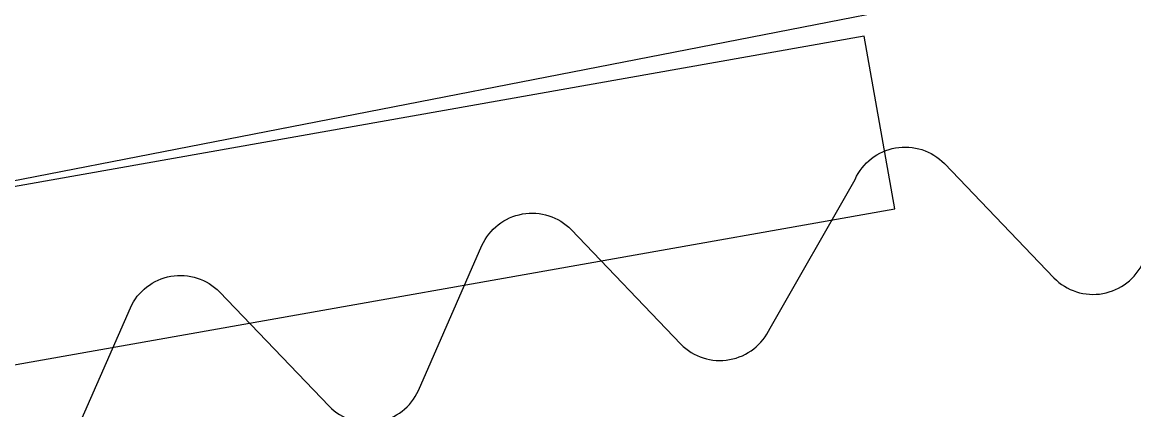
# Model space of a CAD drawing. Header units: millimetres. Extents: x -13407 to 8062823, y -2611 to 109271.
# Drawn here: x 15267.71 to 15273.88, y 50716.58 to 50718.73 of the extents above; entities that cross this region are included whole.
import ezdxf
from ezdxf import colors
from ezdxf.entities.mleader import LeaderData, LeaderLine
from ezdxf.math import Vec2, Vec3

# ---------------------------------------------------------------- set-up
doc = ezdxf.new("R2010")
doc.units = ezdxf.units.MM
for name, color, linetype, lineweight in [('АР_Отметки', 250, 'Continuous', 15), ('АР_Размеры', 175, 'Continuous', 9), ('АР_Сущ Несущая стена', 202, 'Continuous', 30)]:
    doc.layers.add(name, color=color, linetype=linetype, lineweight=lineweight)
doc.styles.add('ISOCPEUR', font='isocpeur.ttf', dxfattribs={"width": 0.7})

# ---------------------------------------------------------------- blocks, each defined once
blk = doc.blocks.new('_DotSmall')
at = {"color": 0, "linetype": 'ByBlock', "const_width": 0.5}
blk.add_lwpolyline([(-0.0625, 0, 1), (0.0625, 0, 1)], format="xyb", close=True, dxfattribs=at)

msp = doc.modelspace()

# ---------------------------------------------------------------- linework, layer by layer
at = {"layer": 'АР_Размеры', "color": 5, "ltscale": 150}
msp.add_line((17320.6136, 51118.3023), (15265.8997, 50717.5021), dxfattribs=at)
msp.add_line((17320.6136, 51118.3023), (15265.8997, 50717.5021), dxfattribs=at)
msp.add_line((17320.6136, 51118.3023), (15265.8997, 50717.5021), dxfattribs=at)
msp.add_line((17320.6136, 51118.3023), (15265.8997, 50717.5021), dxfattribs=at)
msp.add_line((17320.6136, 51118.3023), (15265.8997, 50717.5021), dxfattribs=at)
msp.add_line((17320.6136, 51118.3023), (15265.8997, 50717.5021), dxfattribs=at)
msp.add_line((17320.6136, 51118.3023), (15265.8997, 50717.5021), dxfattribs=at)
msp.add_line((17320.6136, 51118.3023), (15265.8997, 50717.5021), dxfattribs=at)
msp.add_line((17320.6136, 51118.3023), (15265.8997, 50717.5021), dxfattribs=at)
msp.add_line((17320.6136, 51118.3023), (15265.8997, 50717.5021), dxfattribs=at)
msp.add_line((17320.6136, 51118.3023), (15265.8997, 50717.5021), dxfattribs=at)
msp.add_line((17320.6136, 51118.3023), (15265.8997, 50717.5021), dxfattribs=at)
msp.add_line((17320.6136, 51118.3023), (15265.8997, 50717.5021), dxfattribs=at)
msp.add_line((17320.6136, 51118.3023), (15265.8997, 50717.5021), dxfattribs=at)
msp.add_line((17320.6136, 51118.3023), (15265.8997, 50717.5021), dxfattribs=at)
msp.add_line((17320.6136, 51118.3023), (15265.8997, 50717.5021), dxfattribs=at)
msp.add_line((17320.6136, 51118.3023), (15265.8997, 50717.5021), dxfattribs=at)
msp.add_line((17320.6136, 51118.3023), (15265.8997, 50717.5021), dxfattribs=at)
msp.add_line((17320.6136, 51118.3023), (15265.8997, 50717.5021), dxfattribs=at)
msp.add_line((17320.6136, 51118.3023), (15265.8997, 50717.5021), dxfattribs=at)
msp.add_line((17320.6136, 51118.3023), (15265.8997, 50717.5021), dxfattribs=at)
msp.add_line((17320.6136, 51118.3023), (15265.8997, 50717.5021), dxfattribs=at)
msp.add_line((17320.6136, 51118.3023), (15265.8997, 50717.5021), dxfattribs=at)
msp.add_line((17320.6136, 51118.3023), (15265.8997, 50717.5021), dxfattribs=at)
msp.add_line((17320.6136, 51118.3023), (15265.8997, 50717.5021), dxfattribs=at)
msp.add_line((17320.6136, 51118.3023), (15265.8997, 50717.5021), dxfattribs=at)
msp.add_line((17320.6136, 51118.3023), (15265.8997, 50717.5021), dxfattribs=at)
msp.add_line((17320.6136, 51118.3023), (15265.8997, 50717.5021), dxfattribs=at)
msp.add_line((17320.6136, 51118.3023), (15265.8997, 50717.5021), dxfattribs=at)
msp.add_line((17320.6136, 51118.3023), (15265.8997, 50717.5021), dxfattribs=at)
msp.add_line((17320.6136, 51118.3023), (15265.8997, 50717.5021), dxfattribs=at)
msp.add_line((17320.6136, 51118.3023), (15265.8997, 50717.5021), dxfattribs=at)
msp.add_line((17320.6136, 51118.3023), (15265.8997, 50717.5021), dxfattribs=at)
msp.add_line((17320.6136, 51118.3023), (15265.8997, 50717.5021), dxfattribs=at)
msp.add_line((17320.6136, 51118.3023), (15265.8997, 50717.5021), dxfattribs=at)
msp.add_line((17320.6136, 51118.3023), (15265.8997, 50717.5021), dxfattribs=at)
msp.add_line((17320.6136, 51118.3023), (15265.8997, 50717.5021), dxfattribs=at)
msp.add_line((17320.6136, 51118.3023), (15265.8997, 50717.5021), dxfattribs=at)
msp.add_line((17320.6136, 51118.3023), (15265.8997, 50717.5021), dxfattribs=at)
msp.add_line((17320.6136, 51118.3023), (15265.8997, 50717.5021), dxfattribs=at)
msp.add_line((17320.6136, 51118.3023), (15265.8997, 50717.5021), dxfattribs=at)
msp.add_line((17320.6136, 51118.3023), (15265.8997, 50717.5021), dxfattribs=at)
msp.add_line((17320.6136, 51118.3023), (15265.8997, 50717.5021), dxfattribs=at)
msp.add_line((17320.6136, 51118.3023), (15265.8997, 50717.5021), dxfattribs=at)
msp.add_line((17320.6136, 51118.3023), (15265.8997, 50717.5021), dxfattribs=at)
at = {"layer": 'АР_Размеры', "color": 5, "lineweight": 0, "ltscale": 100, "transparency": 33554687}
msp.add_lwpolyline([(15267.9572, 50716.3366), (15268.3097, 50717.142, -0.527868), (15268.8053, 50717.2299), (15269.4131, 50716.5947, 0.527868), (15269.9087, 50716.6825), (15270.2613, 50717.4879, -0.527868), (15270.7569, 50717.5758), (15271.3647, 50716.9405, 0.527868), (15271.8603, 50717.0284), (15272.3329, 50717.8551, -0.527868), (15272.8285, 50717.9429), (15273.4364, 50717.3077, 0.527868), (15273.9319, 50717.3956), (15274.2845, 50718.201, -0.527868), (15274.78, 50718.2888), (15275.3879, 50717.6536, 0.527868), (15275.8835, 50717.7414), (15276.2212, 50718.5442, -0.57795), (15276.7467, 50718.5963), (15277.2558, 50717.8198, 0.615334), (15277.7936, 50717.9033, -0.101403), (15279.3747, 50720.6923, -0.887085), (15279.8749, 50720.3514, 0.164997), (15279.2893, 50716.5186)], format="xyb", dxfattribs=at)
msp.add_lwpolyline([(15267.9572, 50716.3366), (15268.3097, 50717.142, -0.527868), (15268.8053, 50717.2299), (15269.4131, 50716.5947, 0.527868), (15269.9087, 50716.6825), (15270.2613, 50717.4879, -0.527868), (15270.7569, 50717.5758), (15271.3647, 50716.9405, 0.527868), (15271.8603, 50717.0284), (15272.3329, 50717.8551, -0.527868), (15272.8285, 50717.9429), (15273.4364, 50717.3077, 0.527868), (15273.9319, 50717.3956), (15274.2845, 50718.201, -0.527868), (15274.78, 50718.2888), (15275.3879, 50717.6536, 0.527868), (15275.8835, 50717.7414), (15276.2212, 50718.5442, -0.57795), (15276.7467, 50718.5963), (15277.2558, 50717.8198, 0.615334), (15277.7936, 50717.9033, -0.101403), (15279.3747, 50720.6923, -0.887085), (15279.8749, 50720.3514, 0.164997), (15279.2893, 50716.5186)], format="xyb", dxfattribs=at)
msp.add_lwpolyline([(15267.9572, 50716.3366), (15268.3097, 50717.142, -0.527868), (15268.8053, 50717.2299), (15269.4131, 50716.5947, 0.527868), (15269.9087, 50716.6825), (15270.2613, 50717.4879, -0.527868), (15270.7569, 50717.5758), (15271.3647, 50716.9405, 0.527868), (15271.8603, 50717.0284), (15272.3329, 50717.8551, -0.527868), (15272.8285, 50717.9429), (15273.4364, 50717.3077, 0.527868), (15273.9319, 50717.3956), (15274.2845, 50718.201, -0.527868), (15274.78, 50718.2888), (15275.3879, 50717.6536, 0.527868), (15275.8835, 50717.7414), (15276.2212, 50718.5442, -0.57795), (15276.7467, 50718.5963), (15277.2558, 50717.8198, 0.615334), (15277.7936, 50717.9033, -0.101403), (15279.3747, 50720.6923, -0.887085), (15279.8749, 50720.3514, 0.164997), (15279.2893, 50716.5186)], format="xyb", dxfattribs=at)
msp.add_lwpolyline([(15267.9572, 50716.3366), (15268.3097, 50717.142, -0.527868), (15268.8053, 50717.2299), (15269.4131, 50716.5947, 0.527868), (15269.9087, 50716.6825), (15270.2613, 50717.4879, -0.527868), (15270.7569, 50717.5758), (15271.3647, 50716.9405, 0.527868), (15271.8603, 50717.0284), (15272.3329, 50717.8551, -0.527868), (15272.8285, 50717.9429), (15273.4364, 50717.3077, 0.527868), (15273.9319, 50717.3956), (15274.2845, 50718.201, -0.527868), (15274.78, 50718.2888), (15275.3879, 50717.6536, 0.527868), (15275.8835, 50717.7414), (15276.2212, 50718.5442, -0.57795), (15276.7467, 50718.5963), (15277.2558, 50717.8198, 0.615334), (15277.7936, 50717.9033, -0.101403), (15279.3747, 50720.6923, -0.887085), (15279.8749, 50720.3514, 0.164997), (15279.2893, 50716.5186)], format="xyb", dxfattribs=at)
msp.add_lwpolyline([(15267.9572, 50716.3366), (15268.3097, 50717.142, -0.527868), (15268.8053, 50717.2299), (15269.4131, 50716.5947, 0.527868), (15269.9087, 50716.6825), (15270.2613, 50717.4879, -0.527868), (15270.7569, 50717.5758), (15271.3647, 50716.9405, 0.527868), (15271.8603, 50717.0284), (15272.3329, 50717.8551, -0.527868), (15272.8285, 50717.9429), (15273.4364, 50717.3077, 0.527868), (15273.9319, 50717.3956), (15274.2845, 50718.201, -0.527868), (15274.78, 50718.2888), (15275.3879, 50717.6536, 0.527868), (15275.8835, 50717.7414), (15276.2212, 50718.5442, -0.57795), (15276.7467, 50718.5963), (15277.2558, 50717.8198, 0.615334), (15277.7936, 50717.9033, -0.101403), (15279.3747, 50720.6923, -0.887085), (15279.8749, 50720.3514, 0.164997), (15279.2893, 50716.5186)], format="xyb", dxfattribs=at)
msp.add_lwpolyline([(15267.9572, 50716.3366), (15268.3097, 50717.142, -0.527868), (15268.8053, 50717.2299), (15269.4131, 50716.5947, 0.527868), (15269.9087, 50716.6825), (15270.2613, 50717.4879, -0.527868), (15270.7569, 50717.5758), (15271.3647, 50716.9405, 0.527868), (15271.8603, 50717.0284), (15272.3329, 50717.8551, -0.527868), (15272.8285, 50717.9429), (15273.4364, 50717.3077, 0.527868), (15273.9319, 50717.3956), (15274.2845, 50718.201, -0.527868), (15274.78, 50718.2888), (15275.3879, 50717.6536, 0.527868), (15275.8835, 50717.7414), (15276.2212, 50718.5442, -0.57795), (15276.7467, 50718.5963), (15277.2558, 50717.8198, 0.615334), (15277.7936, 50717.9033, -0.101403), (15279.3747, 50720.6923, -0.887085), (15279.8749, 50720.3514, 0.164997), (15279.2893, 50716.5186)], format="xyb", dxfattribs=at)
msp.add_lwpolyline([(15267.9572, 50716.3366), (15268.3097, 50717.142, -0.527868), (15268.8053, 50717.2299), (15269.4131, 50716.5947, 0.527868), (15269.9087, 50716.6825), (15270.2613, 50717.4879, -0.527868), (15270.7569, 50717.5758), (15271.3647, 50716.9405, 0.527868), (15271.8603, 50717.0284), (15272.3329, 50717.8551, -0.527868), (15272.8285, 50717.9429), (15273.4364, 50717.3077, 0.527868), (15273.9319, 50717.3956), (15274.2845, 50718.201, -0.527868), (15274.78, 50718.2888), (15275.3879, 50717.6536, 0.527868), (15275.8835, 50717.7414), (15276.2212, 50718.5442, -0.57795), (15276.7467, 50718.5963), (15277.2558, 50717.8198, 0.615334), (15277.7936, 50717.9033, -0.101403), (15279.3747, 50720.6923, -0.887085), (15279.8749, 50720.3514, 0.164997), (15279.2893, 50716.5186)], format="xyb", dxfattribs=at)
msp.add_lwpolyline([(15267.9572, 50716.3366), (15268.3097, 50717.142, -0.527868), (15268.8053, 50717.2299), (15269.4131, 50716.5947, 0.527868), (15269.9087, 50716.6825), (15270.2613, 50717.4879, -0.527868), (15270.7569, 50717.5758), (15271.3647, 50716.9405, 0.527868), (15271.8603, 50717.0284), (15272.3329, 50717.8551, -0.527868), (15272.8285, 50717.9429), (15273.4364, 50717.3077, 0.527868), (15273.9319, 50717.3956), (15274.2845, 50718.201, -0.527868), (15274.78, 50718.2888), (15275.3879, 50717.6536, 0.527868), (15275.8835, 50717.7414), (15276.2212, 50718.5442, -0.57795), (15276.7467, 50718.5963), (15277.2558, 50717.8198, 0.615334), (15277.7936, 50717.9033, -0.101403), (15279.3747, 50720.6923, -0.887085), (15279.8749, 50720.3514, 0.164997), (15279.2893, 50716.5186)], format="xyb", dxfattribs=at)
msp.add_lwpolyline([(15267.9572, 50716.3366), (15268.3097, 50717.142, -0.527868), (15268.8053, 50717.2299), (15269.4131, 50716.5947, 0.527868), (15269.9087, 50716.6825), (15270.2613, 50717.4879, -0.527868), (15270.7569, 50717.5758), (15271.3647, 50716.9405, 0.527868), (15271.8603, 50717.0284), (15272.3329, 50717.8551, -0.527868), (15272.8285, 50717.9429), (15273.4364, 50717.3077, 0.527868), (15273.9319, 50717.3956), (15274.2845, 50718.201, -0.527868), (15274.78, 50718.2888), (15275.3879, 50717.6536, 0.527868), (15275.8835, 50717.7414), (15276.2212, 50718.5442, -0.57795), (15276.7467, 50718.5963), (15277.2558, 50717.8198, 0.615334), (15277.7936, 50717.9033, -0.101403), (15279.3747, 50720.6923, -0.887085), (15279.8749, 50720.3514, 0.164997), (15279.2893, 50716.5186)], format="xyb", dxfattribs=at)
msp.add_lwpolyline([(15267.9572, 50716.3366), (15268.3097, 50717.142, -0.527868), (15268.8053, 50717.2299), (15269.4131, 50716.5947, 0.527868), (15269.9087, 50716.6825), (15270.2613, 50717.4879, -0.527868), (15270.7569, 50717.5758), (15271.3647, 50716.9405, 0.527868), (15271.8603, 50717.0284), (15272.3329, 50717.8551, -0.527868), (15272.8285, 50717.9429), (15273.4364, 50717.3077, 0.527868), (15273.9319, 50717.3956), (15274.2845, 50718.201, -0.527868), (15274.78, 50718.2888), (15275.3879, 50717.6536, 0.527868), (15275.8835, 50717.7414), (15276.2212, 50718.5442, -0.57795), (15276.7467, 50718.5963), (15277.2558, 50717.8198, 0.615334), (15277.7936, 50717.9033, -0.101403), (15279.3747, 50720.6923, -0.887085), (15279.8749, 50720.3514, 0.164997), (15279.2893, 50716.5186)], format="xyb", dxfattribs=at)
msp.add_lwpolyline([(15267.9572, 50716.3366), (15268.3097, 50717.142, -0.527868), (15268.8053, 50717.2299), (15269.4131, 50716.5947, 0.527868), (15269.9087, 50716.6825), (15270.2613, 50717.4879, -0.527868), (15270.7569, 50717.5758), (15271.3647, 50716.9405, 0.527868), (15271.8603, 50717.0284), (15272.3329, 50717.8551, -0.527868), (15272.8285, 50717.9429), (15273.4364, 50717.3077, 0.527868), (15273.9319, 50717.3956), (15274.2845, 50718.201, -0.527868), (15274.78, 50718.2888), (15275.3879, 50717.6536, 0.527868), (15275.8835, 50717.7414), (15276.2212, 50718.5442, -0.57795), (15276.7467, 50718.5963), (15277.2558, 50717.8198, 0.615334), (15277.7936, 50717.9033, -0.101403), (15279.3747, 50720.6923, -0.887085), (15279.8749, 50720.3514, 0.164997), (15279.2893, 50716.5186)], format="xyb", dxfattribs=at)
msp.add_lwpolyline([(15267.9572, 50716.3366), (15268.3097, 50717.142, -0.527868), (15268.8053, 50717.2299), (15269.4131, 50716.5947, 0.527868), (15269.9087, 50716.6825), (15270.2613, 50717.4879, -0.527868), (15270.7569, 50717.5758), (15271.3647, 50716.9405, 0.527868), (15271.8603, 50717.0284), (15272.3329, 50717.8551, -0.527868), (15272.8285, 50717.9429), (15273.4364, 50717.3077, 0.527868), (15273.9319, 50717.3956), (15274.2845, 50718.201, -0.527868), (15274.78, 50718.2888), (15275.3879, 50717.6536, 0.527868), (15275.8835, 50717.7414), (15276.2212, 50718.5442, -0.57795), (15276.7467, 50718.5963), (15277.2558, 50717.8198, 0.615334), (15277.7936, 50717.9033, -0.101403), (15279.3747, 50720.6923, -0.887085), (15279.8749, 50720.3514, 0.164997), (15279.2893, 50716.5186)], format="xyb", dxfattribs=at)
msp.add_lwpolyline([(15267.9572, 50716.3366), (15268.3097, 50717.142, -0.527868), (15268.8053, 50717.2299), (15269.4131, 50716.5947, 0.527868), (15269.9087, 50716.6825), (15270.2613, 50717.4879, -0.527868), (15270.7569, 50717.5758), (15271.3647, 50716.9405, 0.527868), (15271.8603, 50717.0284), (15272.3329, 50717.8551, -0.527868), (15272.8285, 50717.9429), (15273.4364, 50717.3077, 0.527868), (15273.9319, 50717.3956), (15274.2845, 50718.201, -0.527868), (15274.78, 50718.2888), (15275.3879, 50717.6536, 0.527868), (15275.8835, 50717.7414), (15276.2212, 50718.5442, -0.57795), (15276.7467, 50718.5963), (15277.2558, 50717.8198, 0.615334), (15277.7936, 50717.9033, -0.101403), (15279.3747, 50720.6923, -0.887085), (15279.8749, 50720.3514, 0.164997), (15279.2893, 50716.5186)], format="xyb", dxfattribs=at)
msp.add_lwpolyline([(15267.9572, 50716.3366), (15268.3097, 50717.142, -0.527868), (15268.8053, 50717.2299), (15269.4131, 50716.5947, 0.527868), (15269.9087, 50716.6825), (15270.2613, 50717.4879, -0.527868), (15270.7569, 50717.5758), (15271.3647, 50716.9405, 0.527868), (15271.8603, 50717.0284), (15272.3329, 50717.8551, -0.527868), (15272.8285, 50717.9429), (15273.4364, 50717.3077, 0.527868), (15273.9319, 50717.3956), (15274.2845, 50718.201, -0.527868), (15274.78, 50718.2888), (15275.3879, 50717.6536, 0.527868), (15275.8835, 50717.7414), (15276.2212, 50718.5442, -0.57795), (15276.7467, 50718.5963), (15277.2558, 50717.8198, 0.615334), (15277.7936, 50717.9033, -0.101403), (15279.3747, 50720.6923, -0.887085), (15279.8749, 50720.3514, 0.164997), (15279.2893, 50716.5186)], format="xyb", dxfattribs=at)
msp.add_lwpolyline([(15267.9572, 50716.3366), (15268.3097, 50717.142, -0.527868), (15268.8053, 50717.2299), (15269.4131, 50716.5947, 0.527868), (15269.9087, 50716.6825), (15270.2613, 50717.4879, -0.527868), (15270.7569, 50717.5758), (15271.3647, 50716.9405, 0.527868), (15271.8603, 50717.0284), (15272.3329, 50717.8551, -0.527868), (15272.8285, 50717.9429), (15273.4364, 50717.3077, 0.527868), (15273.9319, 50717.3956), (15274.2845, 50718.201, -0.527868), (15274.78, 50718.2888), (15275.3879, 50717.6536, 0.527868), (15275.8835, 50717.7414), (15276.2212, 50718.5442, -0.57795), (15276.7467, 50718.5963), (15277.2558, 50717.8198, 0.615334), (15277.7936, 50717.9033, -0.101403), (15279.3747, 50720.6923, -0.887085), (15279.8749, 50720.3514, 0.164997), (15279.2893, 50716.5186)], format="xyb", dxfattribs=at)
msp.add_lwpolyline([(15267.9572, 50716.3366), (15268.3097, 50717.142, -0.527868), (15268.8053, 50717.2299), (15269.4131, 50716.5947, 0.527868), (15269.9087, 50716.6825), (15270.2613, 50717.4879, -0.527868), (15270.7569, 50717.5758), (15271.3647, 50716.9405, 0.527868), (15271.8603, 50717.0284), (15272.3329, 50717.8551, -0.527868), (15272.8285, 50717.9429), (15273.4364, 50717.3077, 0.527868), (15273.9319, 50717.3956), (15274.2845, 50718.201, -0.527868), (15274.78, 50718.2888), (15275.3879, 50717.6536, 0.527868), (15275.8835, 50717.7414), (15276.2212, 50718.5442, -0.57795), (15276.7467, 50718.5963), (15277.2558, 50717.8198, 0.615334), (15277.7936, 50717.9033, -0.101403), (15279.3747, 50720.6923, -0.887085), (15279.8749, 50720.3514, 0.164997), (15279.2893, 50716.5186)], format="xyb", dxfattribs=at)
msp.add_lwpolyline([(15267.9572, 50716.3366), (15268.3097, 50717.142, -0.527868), (15268.8053, 50717.2299), (15269.4131, 50716.5947, 0.527868), (15269.9087, 50716.6825), (15270.2613, 50717.4879, -0.527868), (15270.7569, 50717.5758), (15271.3647, 50716.9405, 0.527868), (15271.8603, 50717.0284), (15272.3329, 50717.8551, -0.527868), (15272.8285, 50717.9429), (15273.4364, 50717.3077, 0.527868), (15273.9319, 50717.3956), (15274.2845, 50718.201, -0.527868), (15274.78, 50718.2888), (15275.3879, 50717.6536, 0.527868), (15275.8835, 50717.7414), (15276.2212, 50718.5442, -0.57795), (15276.7467, 50718.5963), (15277.2558, 50717.8198, 0.615334), (15277.7936, 50717.9033, -0.101403), (15279.3747, 50720.6923, -0.887085), (15279.8749, 50720.3514, 0.164997), (15279.2893, 50716.5186)], format="xyb", dxfattribs=at)
msp.add_lwpolyline([(15267.9572, 50716.3366), (15268.3097, 50717.142, -0.527868), (15268.8053, 50717.2299), (15269.4131, 50716.5947, 0.527868), (15269.9087, 50716.6825), (15270.2613, 50717.4879, -0.527868), (15270.7569, 50717.5758), (15271.3647, 50716.9405, 0.527868), (15271.8603, 50717.0284), (15272.3329, 50717.8551, -0.527868), (15272.8285, 50717.9429), (15273.4364, 50717.3077, 0.527868), (15273.9319, 50717.3956), (15274.2845, 50718.201, -0.527868), (15274.78, 50718.2888), (15275.3879, 50717.6536, 0.527868), (15275.8835, 50717.7414), (15276.2212, 50718.5442, -0.57795), (15276.7467, 50718.5963), (15277.2558, 50717.8198, 0.615334), (15277.7936, 50717.9033, -0.101403), (15279.3747, 50720.6923, -0.887085), (15279.8749, 50720.3514, 0.164997), (15279.2893, 50716.5186)], format="xyb", dxfattribs=at)
msp.add_lwpolyline([(15267.9572, 50716.3366), (15268.3097, 50717.142, -0.527868), (15268.8053, 50717.2299), (15269.4131, 50716.5947, 0.527868), (15269.9087, 50716.6825), (15270.2613, 50717.4879, -0.527868), (15270.7569, 50717.5758), (15271.3647, 50716.9405, 0.527868), (15271.8603, 50717.0284), (15272.3329, 50717.8551, -0.527868), (15272.8285, 50717.9429), (15273.4364, 50717.3077, 0.527868), (15273.9319, 50717.3956), (15274.2845, 50718.201, -0.527868), (15274.78, 50718.2888), (15275.3879, 50717.6536, 0.527868), (15275.8835, 50717.7414), (15276.2212, 50718.5442, -0.57795), (15276.7467, 50718.5963), (15277.2558, 50717.8198, 0.615334), (15277.7936, 50717.9033, -0.101403), (15279.3747, 50720.6923, -0.887085), (15279.8749, 50720.3514, 0.164997), (15279.2893, 50716.5186)], format="xyb", dxfattribs=at)
msp.add_lwpolyline([(15267.9572, 50716.3366), (15268.3097, 50717.142, -0.527868), (15268.8053, 50717.2299), (15269.4131, 50716.5947, 0.527868), (15269.9087, 50716.6825), (15270.2613, 50717.4879, -0.527868), (15270.7569, 50717.5758), (15271.3647, 50716.9405, 0.527868), (15271.8603, 50717.0284), (15272.3329, 50717.8551, -0.527868), (15272.8285, 50717.9429), (15273.4364, 50717.3077, 0.527868), (15273.9319, 50717.3956), (15274.2845, 50718.201, -0.527868), (15274.78, 50718.2888), (15275.3879, 50717.6536, 0.527868), (15275.8835, 50717.7414), (15276.2212, 50718.5442, -0.57795), (15276.7467, 50718.5963), (15277.2558, 50717.8198, 0.615334), (15277.7936, 50717.9033, -0.101403), (15279.3747, 50720.6923, -0.887085), (15279.8749, 50720.3514, 0.164997), (15279.2893, 50716.5186)], format="xyb", dxfattribs=at)
msp.add_lwpolyline([(15267.9572, 50716.3366), (15268.3097, 50717.142, -0.527868), (15268.8053, 50717.2299), (15269.4131, 50716.5947, 0.527868), (15269.9087, 50716.6825), (15270.2613, 50717.4879, -0.527868), (15270.7569, 50717.5758), (15271.3647, 50716.9405, 0.527868), (15271.8603, 50717.0284), (15272.3329, 50717.8551, -0.527868), (15272.8285, 50717.9429), (15273.4364, 50717.3077, 0.527868), (15273.9319, 50717.3956), (15274.2845, 50718.201, -0.527868), (15274.78, 50718.2888), (15275.3879, 50717.6536, 0.527868), (15275.8835, 50717.7414), (15276.2212, 50718.5442, -0.57795), (15276.7467, 50718.5963), (15277.2558, 50717.8198, 0.615334), (15277.7936, 50717.9033, -0.101403), (15279.3747, 50720.6923, -0.887085), (15279.8749, 50720.3514, 0.164997), (15279.2893, 50716.5186)], format="xyb", dxfattribs=at)
msp.add_lwpolyline([(15267.9572, 50716.3366), (15268.3097, 50717.142, -0.527868), (15268.8053, 50717.2299), (15269.4131, 50716.5947, 0.527868), (15269.9087, 50716.6825), (15270.2613, 50717.4879, -0.527868), (15270.7569, 50717.5758), (15271.3647, 50716.9405, 0.527868), (15271.8603, 50717.0284), (15272.3329, 50717.8551, -0.527868), (15272.8285, 50717.9429), (15273.4364, 50717.3077, 0.527868), (15273.9319, 50717.3956), (15274.2845, 50718.201, -0.527868), (15274.78, 50718.2888), (15275.3879, 50717.6536, 0.527868), (15275.8835, 50717.7414), (15276.2212, 50718.5442, -0.57795), (15276.7467, 50718.5963), (15277.2558, 50717.8198, 0.615334), (15277.7936, 50717.9033, -0.101403), (15279.3747, 50720.6923, -0.887085), (15279.8749, 50720.3514, 0.164997), (15279.2893, 50716.5186)], format="xyb", dxfattribs=at)
msp.add_lwpolyline([(15267.9572, 50716.3366), (15268.3097, 50717.142, -0.527868), (15268.8053, 50717.2299), (15269.4131, 50716.5947, 0.527868), (15269.9087, 50716.6825), (15270.2613, 50717.4879, -0.527868), (15270.7569, 50717.5758), (15271.3647, 50716.9405, 0.527868), (15271.8603, 50717.0284), (15272.3329, 50717.8551, -0.527868), (15272.8285, 50717.9429), (15273.4364, 50717.3077, 0.527868), (15273.9319, 50717.3956), (15274.2845, 50718.201, -0.527868), (15274.78, 50718.2888), (15275.3879, 50717.6536, 0.527868), (15275.8835, 50717.7414), (15276.2212, 50718.5442, -0.57795), (15276.7467, 50718.5963), (15277.2558, 50717.8198, 0.615334), (15277.7936, 50717.9033, -0.101403), (15279.3747, 50720.6923, -0.887085), (15279.8749, 50720.3514, 0.164997), (15279.2893, 50716.5186)], format="xyb", dxfattribs=at)
msp.add_lwpolyline([(15267.9572, 50716.3366), (15268.3097, 50717.142, -0.527868), (15268.8053, 50717.2299), (15269.4131, 50716.5947, 0.527868), (15269.9087, 50716.6825), (15270.2613, 50717.4879, -0.527868), (15270.7569, 50717.5758), (15271.3647, 50716.9405, 0.527868), (15271.8603, 50717.0284), (15272.3329, 50717.8551, -0.527868), (15272.8285, 50717.9429), (15273.4364, 50717.3077, 0.527868), (15273.9319, 50717.3956), (15274.2845, 50718.201, -0.527868), (15274.78, 50718.2888), (15275.3879, 50717.6536, 0.527868), (15275.8835, 50717.7414), (15276.2212, 50718.5442, -0.57795), (15276.7467, 50718.5963), (15277.2558, 50717.8198, 0.615334), (15277.7936, 50717.9033, -0.101403), (15279.3747, 50720.6923, -0.887085), (15279.8749, 50720.3514, 0.164997), (15279.2893, 50716.5186)], format="xyb", dxfattribs=at)
msp.add_lwpolyline([(15267.9572, 50716.3366), (15268.3097, 50717.142, -0.527868), (15268.8053, 50717.2299), (15269.4131, 50716.5947, 0.527868), (15269.9087, 50716.6825), (15270.2613, 50717.4879, -0.527868), (15270.7569, 50717.5758), (15271.3647, 50716.9405, 0.527868), (15271.8603, 50717.0284), (15272.3329, 50717.8551, -0.527868), (15272.8285, 50717.9429), (15273.4364, 50717.3077, 0.527868), (15273.9319, 50717.3956), (15274.2845, 50718.201, -0.527868), (15274.78, 50718.2888), (15275.3879, 50717.6536, 0.527868), (15275.8835, 50717.7414), (15276.2212, 50718.5442, -0.57795), (15276.7467, 50718.5963), (15277.2558, 50717.8198, 0.615334), (15277.7936, 50717.9033, -0.101403), (15279.3747, 50720.6923, -0.887085), (15279.8749, 50720.3514, 0.164997), (15279.2893, 50716.5186)], format="xyb", dxfattribs=at)
msp.add_lwpolyline([(15267.9572, 50716.3366), (15268.3097, 50717.142, -0.527868), (15268.8053, 50717.2299), (15269.4131, 50716.5947, 0.527868), (15269.9087, 50716.6825), (15270.2613, 50717.4879, -0.527868), (15270.7569, 50717.5758), (15271.3647, 50716.9405, 0.527868), (15271.8603, 50717.0284), (15272.3329, 50717.8551, -0.527868), (15272.8285, 50717.9429), (15273.4364, 50717.3077, 0.527868), (15273.9319, 50717.3956), (15274.2845, 50718.201, -0.527868), (15274.78, 50718.2888), (15275.3879, 50717.6536, 0.527868), (15275.8835, 50717.7414), (15276.2212, 50718.5442, -0.57795), (15276.7467, 50718.5963), (15277.2558, 50717.8198, 0.615334), (15277.7936, 50717.9033, -0.101403), (15279.3747, 50720.6923, -0.887085), (15279.8749, 50720.3514, 0.164997), (15279.2893, 50716.5186)], format="xyb", dxfattribs=at)
msp.add_lwpolyline([(15267.9572, 50716.3366), (15268.3097, 50717.142, -0.527868), (15268.8053, 50717.2299), (15269.4131, 50716.5947, 0.527868), (15269.9087, 50716.6825), (15270.2613, 50717.4879, -0.527868), (15270.7569, 50717.5758), (15271.3647, 50716.9405, 0.527868), (15271.8603, 50717.0284), (15272.3329, 50717.8551, -0.527868), (15272.8285, 50717.9429), (15273.4364, 50717.3077, 0.527868), (15273.9319, 50717.3956), (15274.2845, 50718.201, -0.527868), (15274.78, 50718.2888), (15275.3879, 50717.6536, 0.527868), (15275.8835, 50717.7414), (15276.2212, 50718.5442, -0.57795), (15276.7467, 50718.5963), (15277.2558, 50717.8198, 0.615334), (15277.7936, 50717.9033, -0.101403), (15279.3747, 50720.6923, -0.887085), (15279.8749, 50720.3514, 0.164997), (15279.2893, 50716.5186)], format="xyb", dxfattribs=at)
msp.add_lwpolyline([(15267.9572, 50716.3366), (15268.3097, 50717.142, -0.527868), (15268.8053, 50717.2299), (15269.4131, 50716.5947, 0.527868), (15269.9087, 50716.6825), (15270.2613, 50717.4879, -0.527868), (15270.7569, 50717.5758), (15271.3647, 50716.9405, 0.527868), (15271.8603, 50717.0284), (15272.3329, 50717.8551, -0.527868), (15272.8285, 50717.9429), (15273.4364, 50717.3077, 0.527868), (15273.9319, 50717.3956), (15274.2845, 50718.201, -0.527868), (15274.78, 50718.2888), (15275.3879, 50717.6536, 0.527868), (15275.8835, 50717.7414), (15276.2212, 50718.5442, -0.57795), (15276.7467, 50718.5963), (15277.2558, 50717.8198, 0.615334), (15277.7936, 50717.9033, -0.101403), (15279.3747, 50720.6923, -0.887085), (15279.8749, 50720.3514, 0.164997), (15279.2893, 50716.5186)], format="xyb", dxfattribs=at)
msp.add_lwpolyline([(15267.9572, 50716.3366), (15268.3097, 50717.142, -0.527868), (15268.8053, 50717.2299), (15269.4131, 50716.5947, 0.527868), (15269.9087, 50716.6825), (15270.2613, 50717.4879, -0.527868), (15270.7569, 50717.5758), (15271.3647, 50716.9405, 0.527868), (15271.8603, 50717.0284), (15272.3329, 50717.8551, -0.527868), (15272.8285, 50717.9429), (15273.4364, 50717.3077, 0.527868), (15273.9319, 50717.3956), (15274.2845, 50718.201, -0.527868), (15274.78, 50718.2888), (15275.3879, 50717.6536, 0.527868), (15275.8835, 50717.7414), (15276.2212, 50718.5442, -0.57795), (15276.7467, 50718.5963), (15277.2558, 50717.8198, 0.615334), (15277.7936, 50717.9033, -0.101403), (15279.3747, 50720.6923, -0.887085), (15279.8749, 50720.3514, 0.164997), (15279.2893, 50716.5186)], format="xyb", dxfattribs=at)
msp.add_lwpolyline([(15267.9572, 50716.3366), (15268.3097, 50717.142, -0.527868), (15268.8053, 50717.2299), (15269.4131, 50716.5947, 0.527868), (15269.9087, 50716.6825), (15270.2613, 50717.4879, -0.527868), (15270.7569, 50717.5758), (15271.3647, 50716.9405, 0.527868), (15271.8603, 50717.0284), (15272.3329, 50717.8551, -0.527868), (15272.8285, 50717.9429), (15273.4364, 50717.3077, 0.527868), (15273.9319, 50717.3956), (15274.2845, 50718.201, -0.527868), (15274.78, 50718.2888), (15275.3879, 50717.6536, 0.527868), (15275.8835, 50717.7414), (15276.2212, 50718.5442, -0.57795), (15276.7467, 50718.5963), (15277.2558, 50717.8198, 0.615334), (15277.7936, 50717.9033, -0.101403), (15279.3747, 50720.6923, -0.887085), (15279.8749, 50720.3514, 0.164997), (15279.2893, 50716.5186)], format="xyb", dxfattribs=at)
msp.add_lwpolyline([(15267.9572, 50716.3366), (15268.3097, 50717.142, -0.527868), (15268.8053, 50717.2299), (15269.4131, 50716.5947, 0.527868), (15269.9087, 50716.6825), (15270.2613, 50717.4879, -0.527868), (15270.7569, 50717.5758), (15271.3647, 50716.9405, 0.527868), (15271.8603, 50717.0284), (15272.3329, 50717.8551, -0.527868), (15272.8285, 50717.9429), (15273.4364, 50717.3077, 0.527868), (15273.9319, 50717.3956), (15274.2845, 50718.201, -0.527868), (15274.78, 50718.2888), (15275.3879, 50717.6536, 0.527868), (15275.8835, 50717.7414), (15276.2212, 50718.5442, -0.57795), (15276.7467, 50718.5963), (15277.2558, 50717.8198, 0.615334), (15277.7936, 50717.9033, -0.101403), (15279.3747, 50720.6923, -0.887085), (15279.8749, 50720.3514, 0.164997), (15279.2893, 50716.5186)], format="xyb", dxfattribs=at)
msp.add_lwpolyline([(15267.9572, 50716.3366), (15268.3097, 50717.142, -0.527868), (15268.8053, 50717.2299), (15269.4131, 50716.5947, 0.527868), (15269.9087, 50716.6825), (15270.2613, 50717.4879, -0.527868), (15270.7569, 50717.5758), (15271.3647, 50716.9405, 0.527868), (15271.8603, 50717.0284), (15272.3329, 50717.8551, -0.527868), (15272.8285, 50717.9429), (15273.4364, 50717.3077, 0.527868), (15273.9319, 50717.3956), (15274.2845, 50718.201, -0.527868), (15274.78, 50718.2888), (15275.3879, 50717.6536, 0.527868), (15275.8835, 50717.7414), (15276.2212, 50718.5442, -0.57795), (15276.7467, 50718.5963), (15277.2558, 50717.8198, 0.615334), (15277.7936, 50717.9033, -0.101403), (15279.3747, 50720.6923, -0.887085), (15279.8749, 50720.3514, 0.164997), (15279.2893, 50716.5186)], format="xyb", dxfattribs=at)
msp.add_lwpolyline([(15267.9572, 50716.3366), (15268.3097, 50717.142, -0.527868), (15268.8053, 50717.2299), (15269.4131, 50716.5947, 0.527868), (15269.9087, 50716.6825), (15270.2613, 50717.4879, -0.527868), (15270.7569, 50717.5758), (15271.3647, 50716.9405, 0.527868), (15271.8603, 50717.0284), (15272.3329, 50717.8551, -0.527868), (15272.8285, 50717.9429), (15273.4364, 50717.3077, 0.527868), (15273.9319, 50717.3956), (15274.2845, 50718.201, -0.527868), (15274.78, 50718.2888), (15275.3879, 50717.6536, 0.527868), (15275.8835, 50717.7414), (15276.2212, 50718.5442, -0.57795), (15276.7467, 50718.5963), (15277.2558, 50717.8198, 0.615334), (15277.7936, 50717.9033, -0.101403), (15279.3747, 50720.6923, -0.887085), (15279.8749, 50720.3514, 0.164997), (15279.2893, 50716.5186)], format="xyb", dxfattribs=at)
msp.add_lwpolyline([(15267.9572, 50716.3366), (15268.3097, 50717.142, -0.527868), (15268.8053, 50717.2299), (15269.4131, 50716.5947, 0.527868), (15269.9087, 50716.6825), (15270.2613, 50717.4879, -0.527868), (15270.7569, 50717.5758), (15271.3647, 50716.9405, 0.527868), (15271.8603, 50717.0284), (15272.3329, 50717.8551, -0.527868), (15272.8285, 50717.9429), (15273.4364, 50717.3077, 0.527868), (15273.9319, 50717.3956), (15274.2845, 50718.201, -0.527868), (15274.78, 50718.2888), (15275.3879, 50717.6536, 0.527868), (15275.8835, 50717.7414), (15276.2212, 50718.5442, -0.57795), (15276.7467, 50718.5963), (15277.2558, 50717.8198, 0.615334), (15277.7936, 50717.9033, -0.101403), (15279.3747, 50720.6923, -0.887085), (15279.8749, 50720.3514, 0.164997), (15279.2893, 50716.5186)], format="xyb", dxfattribs=at)
msp.add_lwpolyline([(15267.9572, 50716.3366), (15268.3097, 50717.142, -0.527868), (15268.8053, 50717.2299), (15269.4131, 50716.5947, 0.527868), (15269.9087, 50716.6825), (15270.2613, 50717.4879, -0.527868), (15270.7569, 50717.5758), (15271.3647, 50716.9405, 0.527868), (15271.8603, 50717.0284), (15272.3329, 50717.8551, -0.527868), (15272.8285, 50717.9429), (15273.4364, 50717.3077, 0.527868), (15273.9319, 50717.3956), (15274.2845, 50718.201, -0.527868), (15274.78, 50718.2888), (15275.3879, 50717.6536, 0.527868), (15275.8835, 50717.7414), (15276.2212, 50718.5442, -0.57795), (15276.7467, 50718.5963), (15277.2558, 50717.8198, 0.615334), (15277.7936, 50717.9033, -0.101403), (15279.3747, 50720.6923, -0.887085), (15279.8749, 50720.3514, 0.164997), (15279.2893, 50716.5186)], format="xyb", dxfattribs=at)
msp.add_lwpolyline([(15267.9572, 50716.3366), (15268.3097, 50717.142, -0.527868), (15268.8053, 50717.2299), (15269.4131, 50716.5947, 0.527868), (15269.9087, 50716.6825), (15270.2613, 50717.4879, -0.527868), (15270.7569, 50717.5758), (15271.3647, 50716.9405, 0.527868), (15271.8603, 50717.0284), (15272.3329, 50717.8551, -0.527868), (15272.8285, 50717.9429), (15273.4364, 50717.3077, 0.527868), (15273.9319, 50717.3956), (15274.2845, 50718.201, -0.527868), (15274.78, 50718.2888), (15275.3879, 50717.6536, 0.527868), (15275.8835, 50717.7414), (15276.2212, 50718.5442, -0.57795), (15276.7467, 50718.5963), (15277.2558, 50717.8198, 0.615334), (15277.7936, 50717.9033, -0.101403), (15279.3747, 50720.6923, -0.887085), (15279.8749, 50720.3514, 0.164997), (15279.2893, 50716.5186)], format="xyb", dxfattribs=at)
msp.add_lwpolyline([(15267.9572, 50716.3366), (15268.3097, 50717.142, -0.527868), (15268.8053, 50717.2299), (15269.4131, 50716.5947, 0.527868), (15269.9087, 50716.6825), (15270.2613, 50717.4879, -0.527868), (15270.7569, 50717.5758), (15271.3647, 50716.9405, 0.527868), (15271.8603, 50717.0284), (15272.3329, 50717.8551, -0.527868), (15272.8285, 50717.9429), (15273.4364, 50717.3077, 0.527868), (15273.9319, 50717.3956), (15274.2845, 50718.201, -0.527868), (15274.78, 50718.2888), (15275.3879, 50717.6536, 0.527868), (15275.8835, 50717.7414), (15276.2212, 50718.5442, -0.57795), (15276.7467, 50718.5963), (15277.2558, 50717.8198, 0.615334), (15277.7936, 50717.9033, -0.101403), (15279.3747, 50720.6923, -0.887085), (15279.8749, 50720.3514, 0.164997), (15279.2893, 50716.5186)], format="xyb", dxfattribs=at)
msp.add_lwpolyline([(15267.9572, 50716.3366), (15268.3097, 50717.142, -0.527868), (15268.8053, 50717.2299), (15269.4131, 50716.5947, 0.527868), (15269.9087, 50716.6825), (15270.2613, 50717.4879, -0.527868), (15270.7569, 50717.5758), (15271.3647, 50716.9405, 0.527868), (15271.8603, 50717.0284), (15272.3329, 50717.8551, -0.527868), (15272.8285, 50717.9429), (15273.4364, 50717.3077, 0.527868), (15273.9319, 50717.3956), (15274.2845, 50718.201, -0.527868), (15274.78, 50718.2888), (15275.3879, 50717.6536, 0.527868), (15275.8835, 50717.7414), (15276.2212, 50718.5442, -0.57795), (15276.7467, 50718.5963), (15277.2558, 50717.8198, 0.615334), (15277.7936, 50717.9033, -0.101403), (15279.3747, 50720.6923, -0.887085), (15279.8749, 50720.3514, 0.164997), (15279.2893, 50716.5186)], format="xyb", dxfattribs=at)
msp.add_lwpolyline([(15267.9572, 50716.3366), (15268.3097, 50717.142, -0.527868), (15268.8053, 50717.2299), (15269.4131, 50716.5947, 0.527868), (15269.9087, 50716.6825), (15270.2613, 50717.4879, -0.527868), (15270.7569, 50717.5758), (15271.3647, 50716.9405, 0.527868), (15271.8603, 50717.0284), (15272.3329, 50717.8551, -0.527868), (15272.8285, 50717.9429), (15273.4364, 50717.3077, 0.527868), (15273.9319, 50717.3956), (15274.2845, 50718.201, -0.527868), (15274.78, 50718.2888), (15275.3879, 50717.6536, 0.527868), (15275.8835, 50717.7414), (15276.2212, 50718.5442, -0.57795), (15276.7467, 50718.5963), (15277.2558, 50717.8198, 0.615334), (15277.7936, 50717.9033, -0.101403), (15279.3747, 50720.6923, -0.887085), (15279.8749, 50720.3514, 0.164997), (15279.2893, 50716.5186)], format="xyb", dxfattribs=at)
msp.add_lwpolyline([(15267.9572, 50716.3366), (15268.3097, 50717.142, -0.527868), (15268.8053, 50717.2299), (15269.4131, 50716.5947, 0.527868), (15269.9087, 50716.6825), (15270.2613, 50717.4879, -0.527868), (15270.7569, 50717.5758), (15271.3647, 50716.9405, 0.527868), (15271.8603, 50717.0284), (15272.3329, 50717.8551, -0.527868), (15272.8285, 50717.9429), (15273.4364, 50717.3077, 0.527868), (15273.9319, 50717.3956), (15274.2845, 50718.201, -0.527868), (15274.78, 50718.2888), (15275.3879, 50717.6536, 0.527868), (15275.8835, 50717.7414), (15276.2212, 50718.5442, -0.57795), (15276.7467, 50718.5963), (15277.2558, 50717.8198, 0.615334), (15277.7936, 50717.9033, -0.101403), (15279.3747, 50720.6923, -0.887085), (15279.8749, 50720.3514, 0.164997), (15279.2893, 50716.5186)], format="xyb", dxfattribs=at)
msp.add_lwpolyline([(15267.9572, 50716.3366), (15268.3097, 50717.142, -0.527868), (15268.8053, 50717.2299), (15269.4131, 50716.5947, 0.527868), (15269.9087, 50716.6825), (15270.2613, 50717.4879, -0.527868), (15270.7569, 50717.5758), (15271.3647, 50716.9405, 0.527868), (15271.8603, 50717.0284), (15272.3329, 50717.8551, -0.527868), (15272.8285, 50717.9429), (15273.4364, 50717.3077, 0.527868), (15273.9319, 50717.3956), (15274.2845, 50718.201, -0.527868), (15274.78, 50718.2888), (15275.3879, 50717.6536, 0.527868), (15275.8835, 50717.7414), (15276.2212, 50718.5442, -0.57795), (15276.7467, 50718.5963), (15277.2558, 50717.8198, 0.615334), (15277.7936, 50717.9033, -0.101403), (15279.3747, 50720.6923, -0.887085), (15279.8749, 50720.3514, 0.164997), (15279.2893, 50716.5186)], format="xyb", dxfattribs=at)
msp.add_lwpolyline([(15267.9572, 50716.3366), (15268.3097, 50717.142, -0.527868), (15268.8053, 50717.2299), (15269.4131, 50716.5947, 0.527868), (15269.9087, 50716.6825), (15270.2613, 50717.4879, -0.527868), (15270.7569, 50717.5758), (15271.3647, 50716.9405, 0.527868), (15271.8603, 50717.0284), (15272.3329, 50717.8551, -0.527868), (15272.8285, 50717.9429), (15273.4364, 50717.3077, 0.527868), (15273.9319, 50717.3956), (15274.2845, 50718.201, -0.527868), (15274.78, 50718.2888), (15275.3879, 50717.6536, 0.527868), (15275.8835, 50717.7414), (15276.2212, 50718.5442, -0.57795), (15276.7467, 50718.5963), (15277.2558, 50717.8198, 0.615334), (15277.7936, 50717.9033, -0.101403), (15279.3747, 50720.6923, -0.887085), (15279.8749, 50720.3514, 0.164997), (15279.2893, 50716.5186)], format="xyb", dxfattribs=at)
msp.add_lwpolyline([(15267.9572, 50716.3366), (15268.3097, 50717.142, -0.527868), (15268.8053, 50717.2299), (15269.4131, 50716.5947, 0.527868), (15269.9087, 50716.6825), (15270.2613, 50717.4879, -0.527868), (15270.7569, 50717.5758), (15271.3647, 50716.9405, 0.527868), (15271.8603, 50717.0284), (15272.3329, 50717.8551, -0.527868), (15272.8285, 50717.9429), (15273.4364, 50717.3077, 0.527868), (15273.9319, 50717.3956), (15274.2845, 50718.201, -0.527868), (15274.78, 50718.2888), (15275.3879, 50717.6536, 0.527868), (15275.8835, 50717.7414), (15276.2212, 50718.5442, -0.57795), (15276.7467, 50718.5963), (15277.2558, 50717.8198, 0.615334), (15277.7936, 50717.9033, -0.101403), (15279.3747, 50720.6923, -0.887085), (15279.8749, 50720.3514, 0.164997), (15279.2893, 50716.5186)], format="xyb", dxfattribs=at)
msp.add_lwpolyline([(15267.9572, 50716.3366), (15268.3097, 50717.142, -0.527868), (15268.8053, 50717.2299), (15269.4131, 50716.5947, 0.527868), (15269.9087, 50716.6825), (15270.2613, 50717.4879, -0.527868), (15270.7569, 50717.5758), (15271.3647, 50716.9405, 0.527868), (15271.8603, 50717.0284), (15272.3329, 50717.8551, -0.527868), (15272.8285, 50717.9429), (15273.4364, 50717.3077, 0.527868), (15273.9319, 50717.3956), (15274.2845, 50718.201, -0.527868), (15274.78, 50718.2888), (15275.3879, 50717.6536, 0.527868), (15275.8835, 50717.7414), (15276.2212, 50718.5442, -0.57795), (15276.7467, 50718.5963), (15277.2558, 50717.8198, 0.615334), (15277.7936, 50717.9033, -0.101403), (15279.3747, 50720.6923, -0.887085), (15279.8749, 50720.3514, 0.164997), (15279.2893, 50716.5186)], format="xyb", dxfattribs=at)
at = {"layer": 'АР_Размеры', "color": 5}
msp.add_lwpolyline([(15222.2719, 50708.779), (15272.5527, 50717.6906), (15272.3825, 50718.6511), (15222.1017, 50709.7394)], close=True, dxfattribs=at)
msp.add_lwpolyline([(15222.2719, 50708.779), (15272.5527, 50717.6906), (15272.3825, 50718.6511), (15222.1017, 50709.7394)], close=True, dxfattribs=at)
msp.add_lwpolyline([(15222.2719, 50708.779), (15272.5527, 50717.6906), (15272.3825, 50718.6511), (15222.1017, 50709.7394)], close=True, dxfattribs=at)
msp.add_lwpolyline([(15222.2719, 50708.779), (15272.5527, 50717.6906), (15272.3825, 50718.6511), (15222.1017, 50709.7394)], close=True, dxfattribs=at)
msp.add_lwpolyline([(15222.2719, 50708.779), (15272.5527, 50717.6906), (15272.3825, 50718.6511), (15222.1017, 50709.7394)], close=True, dxfattribs=at)
msp.add_lwpolyline([(15222.2719, 50708.779), (15272.5527, 50717.6906), (15272.3825, 50718.6511), (15222.1017, 50709.7394)], close=True, dxfattribs=at)
msp.add_lwpolyline([(15222.2719, 50708.779), (15272.5527, 50717.6906), (15272.3825, 50718.6511), (15222.1017, 50709.7394)], close=True, dxfattribs=at)
msp.add_lwpolyline([(15222.2719, 50708.779), (15272.5527, 50717.6906), (15272.3825, 50718.6511), (15222.1017, 50709.7394)], close=True, dxfattribs=at)
msp.add_lwpolyline([(15222.2719, 50708.779), (15272.5527, 50717.6906), (15272.3825, 50718.6511), (15222.1017, 50709.7394)], close=True, dxfattribs=at)
msp.add_lwpolyline([(15222.2719, 50708.779), (15272.5527, 50717.6906), (15272.3825, 50718.6511), (15222.1017, 50709.7394)], close=True, dxfattribs=at)
msp.add_lwpolyline([(15222.2719, 50708.779), (15272.5527, 50717.6906), (15272.3825, 50718.6511), (15222.1017, 50709.7394)], close=True, dxfattribs=at)
msp.add_lwpolyline([(15222.2719, 50708.779), (15272.5527, 50717.6906), (15272.3825, 50718.6511), (15222.1017, 50709.7394)], close=True, dxfattribs=at)
msp.add_lwpolyline([(15222.2719, 50708.779), (15272.5527, 50717.6906), (15272.3825, 50718.6511), (15222.1017, 50709.7394)], close=True, dxfattribs=at)
msp.add_lwpolyline([(15222.2719, 50708.779), (15272.5527, 50717.6906), (15272.3825, 50718.6511), (15222.1017, 50709.7394)], close=True, dxfattribs=at)
msp.add_lwpolyline([(15222.2719, 50708.779), (15272.5527, 50717.6906), (15272.3825, 50718.6511), (15222.1017, 50709.7394)], close=True, dxfattribs=at)
msp.add_lwpolyline([(15222.2719, 50708.779), (15272.5527, 50717.6906), (15272.3825, 50718.6511), (15222.1017, 50709.7394)], close=True, dxfattribs=at)
msp.add_lwpolyline([(15222.2719, 50708.779), (15272.5527, 50717.6906), (15272.3825, 50718.6511), (15222.1017, 50709.7394)], close=True, dxfattribs=at)
msp.add_lwpolyline([(15222.2719, 50708.779), (15272.5527, 50717.6906), (15272.3825, 50718.6511), (15222.1017, 50709.7394)], close=True, dxfattribs=at)
msp.add_lwpolyline([(15222.2719, 50708.779), (15272.5527, 50717.6906), (15272.3825, 50718.6511), (15222.1017, 50709.7394)], close=True, dxfattribs=at)
msp.add_lwpolyline([(15222.2719, 50708.779), (15272.5527, 50717.6906), (15272.3825, 50718.6511), (15222.1017, 50709.7394)], close=True, dxfattribs=at)
msp.add_lwpolyline([(15222.2719, 50708.779), (15272.5527, 50717.6906), (15272.3825, 50718.6511), (15222.1017, 50709.7394)], close=True, dxfattribs=at)
msp.add_lwpolyline([(15222.2719, 50708.779), (15272.5527, 50717.6906), (15272.3825, 50718.6511), (15222.1017, 50709.7394)], close=True, dxfattribs=at)
msp.add_lwpolyline([(15222.2719, 50708.779), (15272.5527, 50717.6906), (15272.3825, 50718.6511), (15222.1017, 50709.7394)], close=True, dxfattribs=at)
msp.add_lwpolyline([(15222.2719, 50708.779), (15272.5527, 50717.6906), (15272.3825, 50718.6511), (15222.1017, 50709.7394)], close=True, dxfattribs=at)
msp.add_lwpolyline([(15222.2719, 50708.779), (15272.5527, 50717.6906), (15272.3825, 50718.6511), (15222.1017, 50709.7394)], close=True, dxfattribs=at)
msp.add_lwpolyline([(15222.2719, 50708.779), (15272.5527, 50717.6906), (15272.3825, 50718.6511), (15222.1017, 50709.7394)], close=True, dxfattribs=at)
msp.add_lwpolyline([(15222.2719, 50708.779), (15272.5527, 50717.6906), (15272.3825, 50718.6511), (15222.1017, 50709.7394)], close=True, dxfattribs=at)
msp.add_lwpolyline([(15222.2719, 50708.779), (15272.5527, 50717.6906), (15272.3825, 50718.6511), (15222.1017, 50709.7394)], close=True, dxfattribs=at)
msp.add_lwpolyline([(15222.2719, 50708.779), (15272.5527, 50717.6906), (15272.3825, 50718.6511), (15222.1017, 50709.7394)], close=True, dxfattribs=at)
msp.add_lwpolyline([(15222.2719, 50708.779), (15272.5527, 50717.6906), (15272.3825, 50718.6511), (15222.1017, 50709.7394)], close=True, dxfattribs=at)
msp.add_lwpolyline([(15222.2719, 50708.779), (15272.5527, 50717.6906), (15272.3825, 50718.6511), (15222.1017, 50709.7394)], close=True, dxfattribs=at)
msp.add_lwpolyline([(15222.2719, 50708.779), (15272.5527, 50717.6906), (15272.3825, 50718.6511), (15222.1017, 50709.7394)], close=True, dxfattribs=at)
msp.add_lwpolyline([(15222.2719, 50708.779), (15272.5527, 50717.6906), (15272.3825, 50718.6511), (15222.1017, 50709.7394)], close=True, dxfattribs=at)
msp.add_lwpolyline([(15222.2719, 50708.779), (15272.5527, 50717.6906), (15272.3825, 50718.6511), (15222.1017, 50709.7394)], close=True, dxfattribs=at)
msp.add_lwpolyline([(15222.2719, 50708.779), (15272.5527, 50717.6906), (15272.3825, 50718.6511), (15222.1017, 50709.7394)], close=True, dxfattribs=at)
msp.add_lwpolyline([(15222.2719, 50708.779), (15272.5527, 50717.6906), (15272.3825, 50718.6511), (15222.1017, 50709.7394)], close=True, dxfattribs=at)
msp.add_lwpolyline([(15222.2719, 50708.779), (15272.5527, 50717.6906), (15272.3825, 50718.6511), (15222.1017, 50709.7394)], close=True, dxfattribs=at)
msp.add_lwpolyline([(15222.2719, 50708.779), (15272.5527, 50717.6906), (15272.3825, 50718.6511), (15222.1017, 50709.7394)], close=True, dxfattribs=at)
msp.add_lwpolyline([(15222.2719, 50708.779), (15272.5527, 50717.6906), (15272.3825, 50718.6511), (15222.1017, 50709.7394)], close=True, dxfattribs=at)
msp.add_lwpolyline([(15222.2719, 50708.779), (15272.5527, 50717.6906), (15272.3825, 50718.6511), (15222.1017, 50709.7394)], close=True, dxfattribs=at)
msp.add_lwpolyline([(15222.2719, 50708.779), (15272.5527, 50717.6906), (15272.3825, 50718.6511), (15222.1017, 50709.7394)], close=True, dxfattribs=at)
msp.add_lwpolyline([(15222.2719, 50708.779), (15272.5527, 50717.6906), (15272.3825, 50718.6511), (15222.1017, 50709.7394)], close=True, dxfattribs=at)
msp.add_lwpolyline([(15222.2719, 50708.779), (15272.5527, 50717.6906), (15272.3825, 50718.6511), (15222.1017, 50709.7394)], close=True, dxfattribs=at)
msp.add_lwpolyline([(15222.2719, 50708.779), (15272.5527, 50717.6906), (15272.3825, 50718.6511), (15222.1017, 50709.7394)], close=True, dxfattribs=at)
at = {"layer": 'АР_Сущ Несущая стена', "lineweight": 18, "ltscale": 100}
msp.add_arc((14687.4988, 60278.9068), 9778.6546, 272.59254797, 356.63539137, dxfattribs=at)

# ---------------------------------------------------------------- leaders
at = {"layer": 'АР_Отметки'}
ml = msp.add_multileader_mtext('Standard', dxfattribs=at)
ml.set_content('-1,140', color=256, style='ISOCPEUR')
ml.set_leader_properties(color=256, linetype='Continuous', lineweight=-1)
ml.set_arrow_properties(name='DOTSMALL')
ml.build(insert=Vec2(0, 0))
ml.multileader.update_dxf_attribs({"has_text_frame": 1, "text_left_attachment_type": 4, "text_right_attachment_type": 4, "dogleg_length": 100, "arrow_head_size": 180})
ctx = ml.context
ctx.base_point, ctx.char_height, ctx.arrow_head_size, ctx.landing_gap_size, ctx.plane_origin = Vec3(34149.9904, 75558.9044), 250, 180, 50, Vec3(34068.597, 74291.3402)
ctx.left_attachment, ctx.right_attachment = 4, 4
notes = []
notes.append((ctx, [(0, (0, 0, 0), (0, 0), (1, 0), 1, [])]))
ctx.mtext.insert, ctx.mtext.width, ctx.mtext.line_spacing_style, ctx.mtext.flow_direction = Vec3(34199.9904, 75892.2377), 852.697031, 2, 5
ml = msp.add_multileader_mtext('Standard', dxfattribs=at)
ml.set_content('-1,140', color=256, style='ISOCPEUR')
ml.set_leader_properties(color=256, linetype='Continuous', lineweight=-1)
ml.set_arrow_properties(name='DOTSMALL')
ml.build(insert=Vec2(0, 0))
ml.multileader.update_dxf_attribs({"has_text_frame": 1, "text_left_attachment_type": 4, "text_right_attachment_type": 4, "dogleg_length": 100, "arrow_head_size": 180})
ctx = ml.context
ctx.base_point, ctx.char_height, ctx.arrow_head_size, ctx.landing_gap_size, ctx.plane_origin = Vec3(31490.1314, 73467.6393, 0), 250, 180, 50, Vec3(31408.7379, 73753.7809, 0)
ctx.left_attachment, ctx.right_attachment = 4, 4
notes.append((ctx, [(0, (0, 0, 0), (0, 0), (1, 0), 1, [])]))
ctx.mtext.insert, ctx.mtext.width, ctx.mtext.line_spacing_style, ctx.mtext.flow_direction = Vec3(31540.1314, 73800.9726, 0), 852.697031, 2, 5
ml = msp.add_multileader_mtext('Standard', dxfattribs=at)
ml.set_content('{\\W0.8;-2,250}', color=256, style='ISOCPEUR')
ml.set_leader_properties(color=256, linetype='Continuous', lineweight=-1)
ml.set_arrow_properties(name='DOTSMALL')
ml.build(insert=Vec2(0, 0))
ml.multileader.update_dxf_attribs({"has_text_frame": 1, "text_left_attachment_type": 4, "text_right_attachment_type": 4, "dogleg_length": 100, "arrow_head_size": 180})
ctx = ml.context
ctx.base_point, ctx.char_height, ctx.arrow_head_size, ctx.landing_gap_size, ctx.plane_origin = Vec3(49783.7653, 72941.3917), 250, 180, 50, Vec3(49702.3719, 71663.2724)
ctx.left_attachment, ctx.right_attachment = 4, 4
notes.append((ctx, [(0, (0, 0, 0), (0, 0), (1, 0), 1, [])]))
ctx.mtext.insert, ctx.mtext.width, ctx.mtext.defined_height, ctx.mtext.line_spacing_style, ctx.mtext.flow_direction = Vec3(49833.7653, 73274.725), 769.988959, 343.8884, 2, 5
ml = msp.add_multileader_mtext('Standard', dxfattribs=at)
ml.set_content('0,000', color=256, style='ISOCPEUR')
ml.set_leader_properties(color=256, linetype='Continuous', lineweight=-1)
ml.set_arrow_properties(name='DOTSMALL')
ml.build(insert=Vec2(0, 0))
ml.multileader.update_dxf_attribs({"has_text_frame": 1, "text_left_attachment_type": 4, "text_right_attachment_type": 4, "dogleg_length": 100, "arrow_head_size": 180})
ctx = ml.context
ctx.base_point, ctx.char_height, ctx.arrow_head_size, ctx.landing_gap_size, ctx.plane_origin = Vec3(39547.0973, 65532.3676, 0), 250, 180, 50, Vec3(37385.8849, 65007.7887, 0)
ctx.left_attachment, ctx.right_attachment = 4, 4
notes.append((ctx, [(0, (0, 0, 0), (0, 0), (1, 0), 1, [])]))
ctx.mtext.insert, ctx.mtext.width, ctx.mtext.line_spacing_style, ctx.mtext.flow_direction = Vec3(39597.0973, 65932.3676, 0), 852.697031, 2, 5
ml = msp.add_multileader_mtext('Standard', dxfattribs=at)
ml.set_content('0,000', color=256, style='ISOCPEUR')
ml.set_leader_properties(color=256, linetype='Continuous', lineweight=-1)
ml.set_arrow_properties(name='DOTSMALL')
ml.build(insert=Vec2(0, 0))
ml.multileader.update_dxf_attribs({"has_text_frame": 1, "text_left_attachment_type": 4, "text_right_attachment_type": 4, "dogleg_length": 100, "arrow_head_size": 180})
ctx = ml.context
ctx.base_point, ctx.char_height, ctx.arrow_head_size, ctx.landing_gap_size, ctx.plane_origin = Vec3(55204.3195, 64751.7694, 0), 250, 180, 50, Vec3(55122.926, 63550.8719, 0)
ctx.left_attachment, ctx.right_attachment = 4, 4
notes.append((ctx, [(0, (0, 0, 0), (0, 0), (1, 0), 1, [])]))
ctx.mtext.insert, ctx.mtext.width, ctx.mtext.line_spacing_style, ctx.mtext.flow_direction = Vec3(55254.3195, 65151.7694, 0), 852.697031, 2, 5
ml = msp.add_multileader_mtext('Standard', dxfattribs=at)
ml.set_content('-2,650', color=256, style='ISOCPEUR')
ml.set_leader_properties(color=256, linetype='Continuous', lineweight=-1)
ml.set_arrow_properties(name='DOTSMALL')
ml.build(insert=Vec2(0, 0))
ml.multileader.update_dxf_attribs({"has_text_frame": 1, "text_left_attachment_type": 4, "text_right_attachment_type": 4, "dogleg_length": 100, "arrow_head_size": 180})
ctx = ml.context
ctx.base_point, ctx.char_height, ctx.arrow_head_size, ctx.landing_gap_size, ctx.plane_origin = Vec3(43941.3514, 58653.7512), 250, 180, 50, Vec3(41780.1391, 58062.5056)
ctx.left_attachment, ctx.right_attachment = 4, 4
notes.append((ctx, [(0, (0, 0, 0), (0, 0), (1, 0), 1, [])]))
ctx.mtext.insert, ctx.mtext.width, ctx.mtext.line_spacing_style, ctx.mtext.flow_direction = Vec3(43991.3514, 58987.0845), 852.697031, 2, 5
for ctx, leaders in notes:
    for number, flags, end, landing, length, lines in leaders:
        leader = LeaderData()
        leader.index, (leader.has_last_leader_line, leader.has_dogleg_vector, leader.attachment_direction) = number, flags
        leader.last_leader_point, leader.dogleg_vector, leader.dogleg_length = Vec3(end), Vec3(landing), length
        for number, points, colour, breaks in lines:
            line = LeaderLine()
            line.index, line.vertices, line.color, line.breaks = number, Vec3.list(points), colors.encode_raw_color(colour), breaks
            leader.lines.append(line)
        ctx.leaders.append(leader)

doc.saveas('drawing.dxf')
